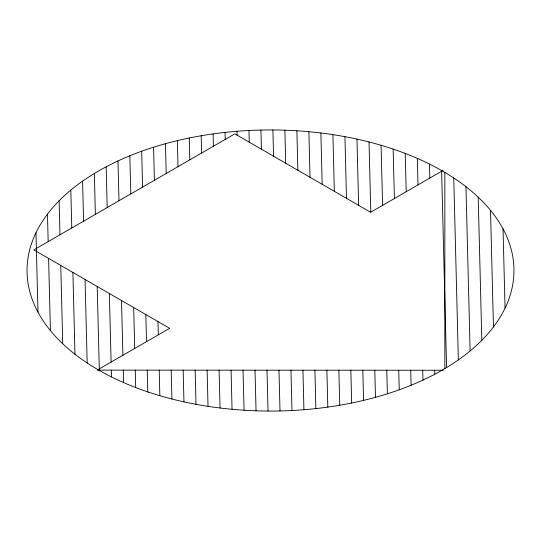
<?xml version="1.0" encoding="UTF-8"?>
<svg xmlns="http://www.w3.org/2000/svg" width="541" height="541" viewBox="0 0 541 541"><rect width="100%" height="100%" fill="white"/><g stroke="black" fill="none" stroke-linecap="round" stroke-linejoin="round"><path stroke-width="0.81" d="M443.045 170.442L370.612 212.261L234.821 133.857L33.833 249.901L169.624 328.299L97.191 370.118L443.275 370.254M503.042 228.897L505.044 308.167M490.511 210.327L493.46 326.94M478.203 197.181L481.821 340.289M465.963 186.713L470.115 350.96M453.764 177.975L458.362 359.893M441.598 170.51L446.582 367.562M429.459 164.045L429.811 178.077M434.673 370.247L434.775 374.23M417.341 158.391L418.01 184.894M422.697 370.247L422.947 380.086M405.236 153.434L406.203 191.71M410.72 370.24L411.099 385.246M393.151 149.086L394.403 198.527M398.744 370.233L399.238 389.797M381.074 145.279L382.595 205.337M386.768 370.233L387.363 393.801M369.016 141.965L370.795 212.153M374.791 370.227L375.474 397.317M356.965 139.111L358.642 205.35M362.815 370.22L363.579 400.374M344.928 136.677L346.49 198.331M350.838 370.213L351.664 403.011M332.904 134.641L334.331 191.311M338.862 370.213L339.748 405.25M320.881 132.991L322.179 184.298M326.886 370.206L327.819 407.103M308.87 131.7L310.027 177.279M314.909 370.2L315.876 408.59M296.874 130.773L297.875 170.259M302.926 370.2L303.927 409.726M284.884 130.192L285.716 163.247M290.95 370.193L291.971 410.504M272.901 129.955L273.563 156.227M278.973 370.186L280.008 410.95M260.924 130.056L261.411 149.208M266.997 370.186L268.032 411.045M248.961 130.496L249.259 142.195M255.021 370.179L256.049 410.808M237.005 131.28L237.1 135.176M243.044 370.172L244.059 410.22M225.056 132.417L225.232 139.395M231.068 370.166L232.055 409.294M213.113 133.904L213.425 146.212M219.091 370.166L220.052 408.002M201.184 135.764L201.624 153.029M207.115 370.159L208.028 406.352M189.269 138.002L189.817 159.838M195.139 370.152L196.004 404.31M177.353 140.64L178.016 166.655M183.162 370.152L183.967 401.875M165.458 143.703L166.209 173.472M171.186 370.145L171.916 399.015M153.57 147.22L154.408 180.288M157.979 321.577L158.317 334.825M159.21 370.139L159.852 395.701M141.695 151.23L142.601 187.105M145.827 314.558L146.51 341.642M147.233 370.139L147.781 391.894M129.833 155.781L130.8 193.915M133.674 307.545L134.709 348.458M135.257 370.132L135.696 387.539M117.985 160.947L118.993 200.731M121.515 300.525L122.902 355.275M123.28 370.125L123.591 382.582M106.158 166.804L107.192 207.548M109.363 293.513L111.101 362.085M111.304 370.125L111.473 376.921M94.35 173.478L95.385 214.364M97.211 286.493L99.334 370.45M82.57 181.154L83.578 221.174M85.059 279.474L87.169 362.977M70.817 190.094L71.777 227.991M72.9 272.461L74.969 354.233M59.111 200.779L59.97 234.808M60.748 265.442L62.729 343.751M47.473 214.148L48.169 241.624M48.595 258.422L50.421 330.592M35.97 232.806L37.978 312.13M444.844 172.403L444.844 368.597M148.775 392.225A243.45 140.552 0 0 0 513.95 270.5A243.45 140.552 0 0 0 148.775 148.775A243.45 140.552 0 0 0 148.775 392.225"/></g></svg>
